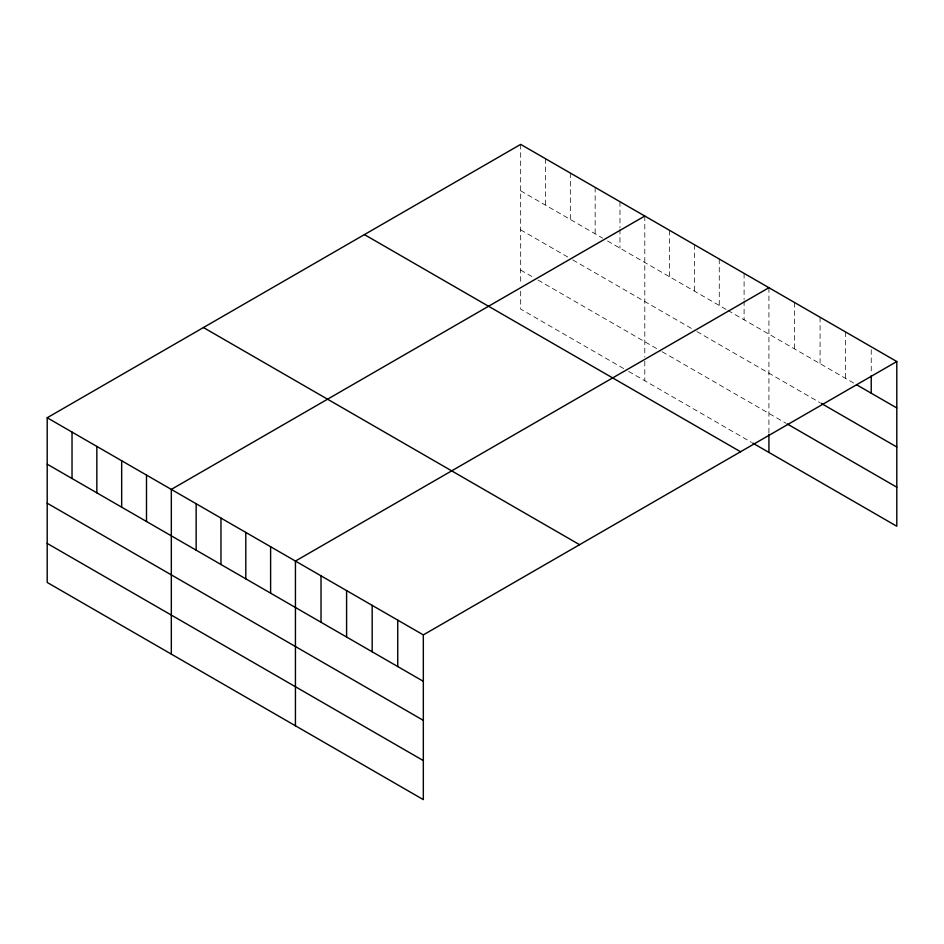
<?xml version="1.0" encoding="UTF-8"?>
<svg xmlns="http://www.w3.org/2000/svg" width="944" height="944" viewBox="0 0 944 944"><rect width="100%" height="100%" fill="white"/><g stroke="black" fill="none" stroke-linecap="round" stroke-linejoin="round"><path stroke-width="0.71" stroke-dasharray="4.72 3.54" d="M520.675 190.818L602.602 238.112M607.558 240.98L726.715 309.762M727.966 310.482L854.178 383.358M520.675 229.852L567.84 257.075M572.807 259.942L694.442 330.176M696.932 331.604L820.076 402.699M520.675 270.067L533.089 277.229M538.056 280.097L660.93 351.038M662.181 351.758L785.974 423.231M623.701 368.573L520.675 309.101L520.675 289.584M628.669 371.44L751.542 442.382M871.229 349.669L871.229 374.343M845.647 332.005L845.647 378.426M820.076 317.243L820.076 363.664M794.494 302.469L794.494 348.902M768.923 287.708L768.923 432.907M744.096 273.382L744.096 299.484M744.096 300.935L744.096 319.804M719.269 259.045L719.269 305.467M694.442 244.708L694.442 291.141M669.626 230.383L669.626 276.804M644.799 216.046L644.799 357.056M644.799 361.245L644.799 380.762M619.972 201.721L619.972 227.834M619.972 229.286L619.972 248.142M595.157 187.384L595.157 233.805M570.329 173.059L570.329 219.48M545.502 158.722L545.502 205.143M520.675 144.385L520.675 284.002"/><path stroke-width="1.42" d="M47.2 417.755L423.325 634.899L423.325 799.615L47.2 582.46L47.2 417.755L520.675 144.385L896.8 361.54L896.8 526.245L752.781 443.102M644.799 216.046L171.324 489.405L171.324 654.121M768.923 287.708L295.437 561.066L295.437 725.783M423.325 634.899L896.8 361.54M856.609 384.763L896.8 407.961M821.292 403.407L896.8 446.996M787.19 423.927L896.8 487.21M364.431 234.596L740.556 451.751M203.444 327.544L579.569 544.688M47.2 464.177L423.325 681.32M47.2 503.211L423.325 720.355M47.2 543.425L423.325 760.581M871.229 375.783L871.229 393.2M768.923 434.299L768.923 452.424M397.743 620.137L397.743 666.558M372.172 605.364L372.172 651.797M346.59 590.602L346.59 637.023M321.019 575.84L321.019 622.261M270.609 546.741L270.609 593.162M245.794 532.404L245.794 578.825M220.967 518.079L220.967 564.5M196.14 503.742L196.14 550.163M146.497 475.08L146.497 521.501M121.67 460.743L121.67 507.164M96.843 446.418L96.843 492.839M72.027 432.081L72.027 478.502"/></g></svg>
